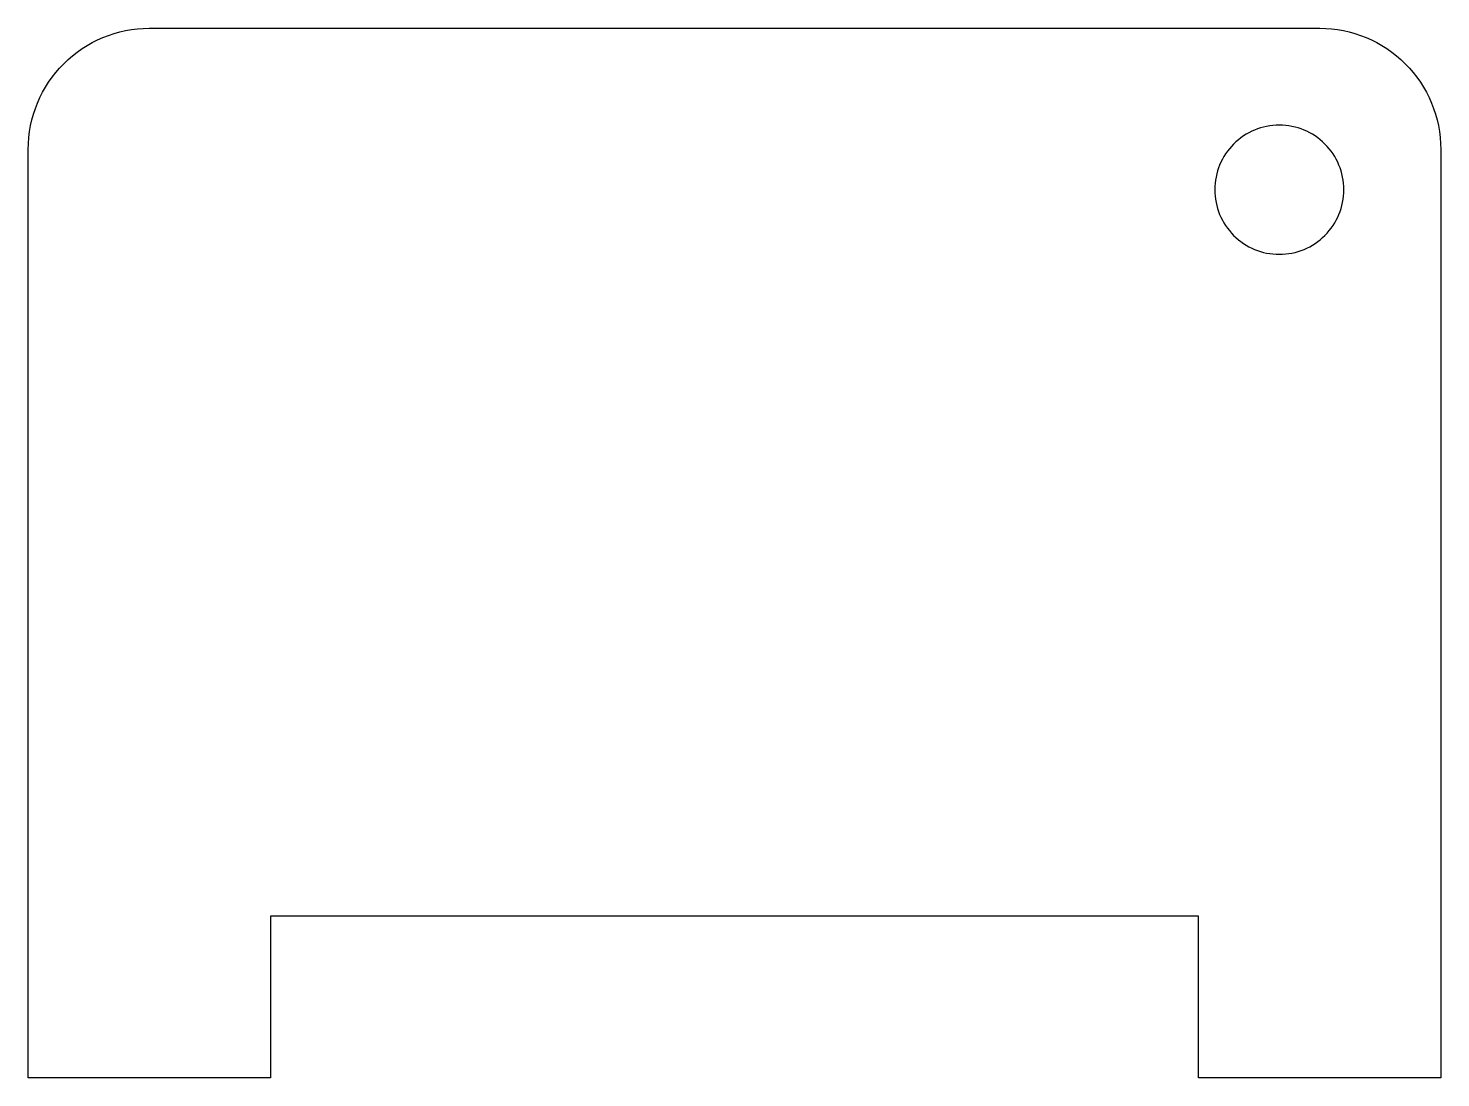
# Model space of a CAD drawing. Extents: x 0 to 35, y 0 to 26.
import ezdxf

# ---------------------------------------------------------------- set-up
doc = ezdxf.new("R2010")
doc.units = 0
doc.layers.add('GUIDE_PARTS', color=18, linetype='CONTINUOUS')

msp = doc.modelspace()

# ---------------------------------------------------------------- linework, layer by layer
at = {"layer": 'GUIDE_PARTS'}
for points in [[(0, 0), (0, 23, -0.414214), (3, 26), (32, 26, -0.414214), (35, 23), (35, 0), (29, 0), (29, 4), (6, 4), (6, 0)], [(32.6, 22, 0.414214), (31, 23.6, 0.414214), (29.4, 22, 0.414214), (31, 20.4, 0.414214)]]:
    msp.add_lwpolyline(points, format="xyb", close=True, dxfattribs=at)

doc.saveas('drawing.dxf')
